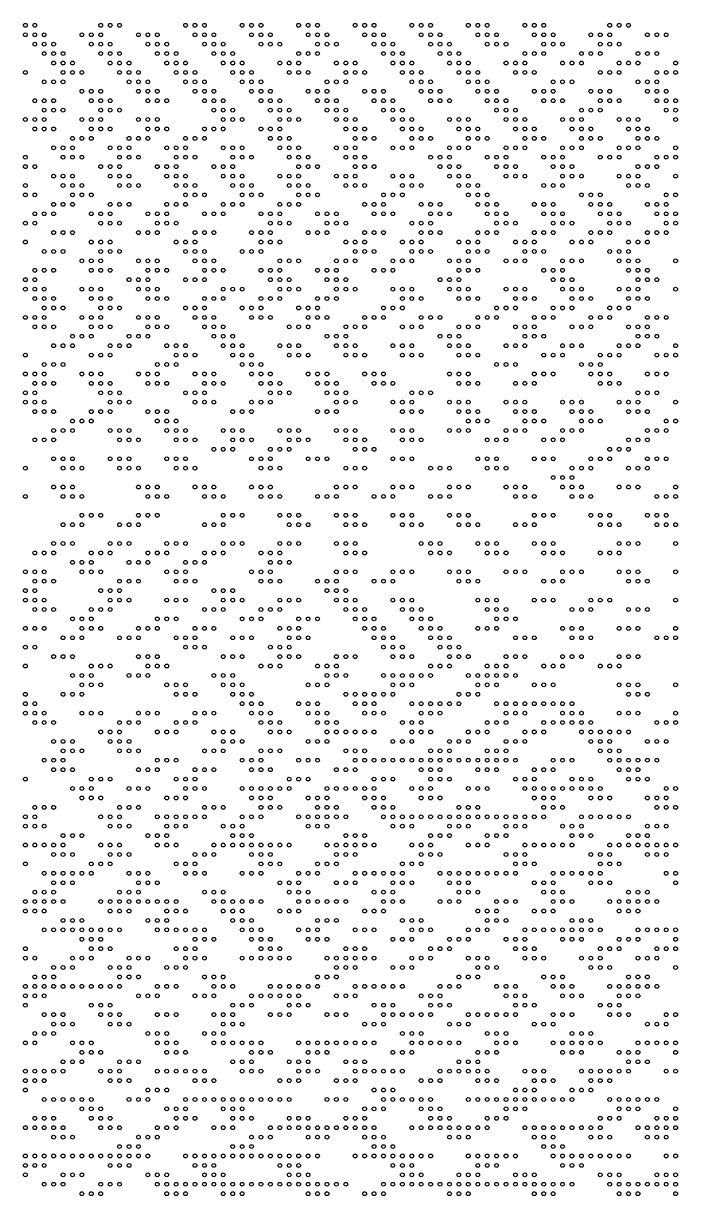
# Model space of a CAD drawing. Header units: millimetres. Extents: x 0 to 280, y 1 to 500.
# Drawn here: x 139.8 to 209.2, y 125.8 to 250.2 of the extents above; entities that cross this region are included whole.
import ezdxf

# ---------------------------------------------------------------- set-up
doc = ezdxf.new("R2010")
doc.units = ezdxf.units.MM
doc.layers.get('0').update_dxf_attribs({"linetype": 'CONTINUOUS'})

msp = doc.modelspace()

# ---------------------------------------------------------------- linework, layer by layer
for centre in [(140, 250), (141, 250), (148, 250), (149, 250), (150, 250), (157, 250), (158, 250), (159, 250), (163, 250), (164, 250), (165, 250), (169, 250), (170, 250), (171, 250), (175, 250), (176, 250), (177, 250), (181, 250), (182, 250), (183, 250), (187, 250), (188, 250), (189, 250), (193, 250), (194, 250), (195, 250), (202, 250), (203, 250), (204, 250), (140, 249), (141, 249), (142, 249), (146, 249), (147, 249), (148, 249), (152, 249), (153, 249), (154, 249), (158, 249), (159, 249), (160, 249), (164, 249), (165, 249), (166, 249), (170, 249), (171, 249), (172, 249), (176, 249), (177, 249), (178, 249), (182, 249), (183, 249), (184, 249), (188, 249), (189, 249), (190, 249), (194, 249), (195, 249), (196, 249), (200, 249), (201, 249), (202, 249), (206, 249), (207, 249), (208, 249), (141, 248), (142, 248), (143, 248), (147, 248), (148, 248), (149, 248), (153, 248), (154, 248), (155, 248), (159, 248), (160, 248), (161, 248), (165, 248), (166, 248), (167, 248), (171, 248), (172, 248), (173, 248), (177, 248), (178, 248), (179, 248), (183, 248), (184, 248), (185, 248), (189, 248), (190, 248), (191, 248), (195, 248), (196, 248), (197, 248), (201, 248), (202, 248), (203, 248), (142, 247), (143, 247), (144, 247), (148, 247), (149, 247), (150, 247), (154, 247), (155, 247), (156, 247), (160, 247), (161, 247), (162, 247), (169, 247), (170, 247), (171, 247), (178, 247), (179, 247), (180, 247), (184, 247), (185, 247), (186, 247), (193, 247), (194, 247), (195, 247), (199, 247), (200, 247), (201, 247), (205, 247), (206, 247), (207, 247), (140, 245), (143, 246), (144, 246), (144, 245), (145, 246), (145, 245), (146, 245), (149, 246), (150, 246), (150, 245), (151, 246), (151, 245), (152, 245), (155, 246), (156, 246), (156, 245), (157, 246), (157, 245), (158, 245), (161, 246), (162, 246), (162, 245), (163, 246), (163, 245), (164, 245), (167, 246), (168, 246), (168, 245), (169, 246), (169, 245), (170, 245), (173, 246), (174, 246), (174, 245), (175, 246), (175, 245), (176, 245), (179, 246), (180, 246), (180, 245), (181, 246), (181, 245), (182, 245), (185, 246), (186, 246), (186, 245), (187, 246), (187, 245), (188, 245), (191, 246), (192, 246), (192, 245), (193, 246), (193, 245), (194, 245), (197, 246), (198, 246), (199, 246), (201, 245), (202, 245), (203, 246), (203, 245), (204, 246), (205, 246), (207, 245), (208, 245), (209, 246), (209, 245), (142, 244), (143, 244), (144, 244), (151, 244), (152, 244), (153, 244), (157, 244), (158, 244), (159, 244), (163, 244), (164, 244), (165, 244), (172, 244), (173, 244), (174, 244), (181, 244), (182, 244), (183, 244), (187, 244), (188, 244), (189, 244), (196, 244), (197, 244), (198, 244), (205, 244), (206, 244), (207, 244), (146, 243), (147, 243), (148, 243), (152, 243), (153, 243), (154, 243), (158, 243), (159, 243), (160, 243), (164, 243), (165, 243), (166, 243), (170, 243), (171, 243), (172, 243), (176, 243), (177, 243), (178, 243), (182, 243), (183, 243), (184, 243), (188, 243), (189, 243), (190, 243), (194, 243), (195, 243), (196, 243), (200, 243), (201, 243), (202, 243), (206, 243), (207, 243), (208, 243), (141, 242), (142, 242), (143, 242), (147, 242), (148, 242), (149, 242), (153, 242), (154, 242), (155, 242), (159, 242), (160, 242), (161, 242), (165, 242), (166, 242), (167, 242), (171, 242), (172, 242), (173, 242), (177, 242), (178, 242), (179, 242), (183, 242), (184, 242), (185, 242), (189, 242), (190, 242), (191, 242), (195, 242), (196, 242), (197, 242), (201, 242), (202, 242), (203, 242), (207, 242), (208, 242), (209, 242), (140, 240), (141, 240), (142, 241), (142, 240), (143, 241), (144, 241), (146, 240), (147, 240), (148, 241), (148, 240), (149, 241), (150, 241), (152, 240), (153, 240), (154, 240), (160, 241), (161, 241), (161, 240), (162, 241), (162, 240), (163, 240), (166, 241), (167, 241), (167, 240), (168, 241), (168, 240), (169, 240), (172, 241), (173, 241), (173, 240), (174, 241), (174, 240), (175, 240), (178, 241), (179, 241), (179, 240), (180, 241), (180, 240), (181, 240), (185, 240), (186, 240), (187, 240), (190, 241), (191, 241), (191, 240), (192, 241), (192, 240), (193, 240), (197, 240), (198, 240), (199, 241), (199, 240), (200, 241), (201, 241), (203, 240), (204, 240), (205, 240), (208, 241), (209, 241), (209, 240), (141, 239), (142, 239), (143, 239), (147, 239), (148, 239), (149, 239), (153, 239), (154, 239), (155, 239), (159, 239), (160, 239), (161, 239), (165, 239), (166, 239), (167, 239), (174, 239), (175, 239), (176, 239), (180, 239), (181, 239), (182, 239), (186, 239), (187, 239), (188, 239), (192, 239), (193, 239), (194, 239), (198, 239), (199, 239), (200, 239), (204, 239), (205, 239), (206, 239), (145, 238), (146, 238), (147, 238), (151, 238), (152, 238), (153, 238), (157, 238), (158, 238), (159, 238), (166, 238), (167, 238), (168, 238), (175, 238), (176, 238), (177, 238), (181, 238), (182, 238), (183, 238), (187, 238), (188, 238), (189, 238), (193, 238), (194, 238), (195, 238), (199, 238), (200, 238), (201, 238), (205, 238), (206, 238), (207, 238), (143, 237), (144, 237), (145, 237), (149, 237), (150, 237), (151, 237), (155, 237), (156, 237), (157, 237), (161, 237), (162, 237), (163, 237), (167, 237), (168, 237), (169, 237), (173, 237), (174, 237), (175, 237), (179, 237), (180, 237), (181, 237), (185, 237), (186, 237), (187, 237), (191, 237), (192, 237), (193, 237), (197, 237), (198, 237), (199, 237), (203, 237), (204, 237), (205, 237), (209, 237), (140, 236), (140, 235), (141, 235), (144, 236), (145, 236), (146, 236), (148, 235), (149, 235), (150, 236), (150, 235), (151, 236), (152, 236), (154, 235), (155, 235), (156, 236), (156, 235), (157, 236), (158, 236), (160, 235), (161, 235), (162, 236), (162, 235), (163, 236), (164, 236), (168, 236), (169, 236), (169, 235), (170, 236), (170, 235), (171, 235), (174, 236), (175, 236), (175, 235), (176, 236), (176, 235), (177, 235), (183, 236), (184, 236), (184, 235), (185, 236), (185, 235), (186, 235), (189, 236), (190, 236), (190, 235), (191, 236), (191, 235), (192, 235), (195, 236), (196, 236), (196, 235), (197, 236), (197, 235), (198, 235), (201, 236), (202, 236), (203, 236), (205, 235), (206, 235), (207, 236), (207, 235), (208, 236), (209, 236), (143, 234), (144, 234), (145, 234), (149, 234), (150, 234), (151, 234), (155, 234), (156, 234), (157, 234), (161, 234), (162, 234), (163, 234), (167, 234), (168, 234), (169, 234), (173, 234), (174, 234), (175, 234), (179, 234), (180, 234), (181, 234), (185, 234), (186, 234), (187, 234), (191, 234), (192, 234), (193, 234), (197, 234), (198, 234), (199, 234), (203, 234), (204, 234), (205, 234), (209, 234), (140, 233), (144, 233), (145, 233), (146, 233), (150, 233), (151, 233), (152, 233), (156, 233), (157, 233), (158, 233), (162, 233), (163, 233), (164, 233), (168, 233), (169, 233), (170, 233), (174, 233), (175, 233), (176, 233), (180, 233), (181, 233), (182, 233), (186, 233), (187, 233), (188, 233), (195, 233), (196, 233), (197, 233), (204, 233), (205, 233), (206, 233), (140, 232), (141, 232), (145, 232), (146, 232), (147, 232), (157, 232), (158, 232), (159, 232), (163, 232), (164, 232), (165, 232), (169, 232), (170, 232), (171, 232), (178, 232), (179, 232), (180, 232), (187, 232), (188, 232), (189, 232), (199, 232), (200, 232), (201, 232), (208, 232), (209, 232), (141, 230), (142, 230), (143, 231), (143, 230), (144, 231), (145, 231), (147, 230), (148, 230), (149, 231), (149, 230), (150, 231), (151, 231), (153, 230), (154, 230), (155, 231), (155, 230), (156, 231), (157, 231), (159, 230), (160, 230), (161, 231), (161, 230), (162, 231), (163, 231), (165, 230), (166, 230), (167, 231), (167, 230), (168, 231), (169, 231), (171, 230), (172, 230), (173, 230), (176, 231), (177, 231), (177, 230), (178, 231), (178, 230), (179, 230), (182, 231), (183, 231), (183, 230), (184, 231), (184, 230), (185, 230), (188, 231), (189, 231), (189, 230), (190, 231), (190, 230), (191, 230), (194, 231), (195, 231), (195, 230), (196, 231), (196, 230), (197, 230), (200, 231), (201, 231), (201, 230), (202, 231), (202, 230), (203, 230), (206, 231), (207, 231), (207, 230), (208, 231), (208, 230), (209, 230), (140, 229), (141, 229), (148, 229), (149, 229), (150, 229), (154, 229), (155, 229), (156, 229), (166, 229), (167, 229), (168, 229), (172, 229), (173, 229), (174, 229), (181, 229), (182, 229), (183, 229), (190, 229), (191, 229), (192, 229), (196, 229), (197, 229), (198, 229), (202, 229), (203, 229), (204, 229), (208, 229), (209, 229), (143, 228), (144, 228), (145, 228), (152, 228), (153, 228), (154, 228), (158, 228), (159, 228), (160, 228), (164, 228), (165, 228), (166, 228), (170, 228), (171, 228), (172, 228), (176, 228), (177, 228), (178, 228), (182, 228), (183, 228), (184, 228), (188, 228), (189, 228), (190, 228), (194, 228), (195, 228), (196, 228), (200, 228), (201, 228), (202, 228), (206, 228), (207, 228), (208, 228), (140, 227), (147, 227), (148, 227), (149, 227), (156, 227), (157, 227), (158, 227), (165, 227), (166, 227), (167, 227), (174, 227), (175, 227), (176, 227), (180, 227), (181, 227), (182, 227), (186, 227), (187, 227), (188, 227), (192, 227), (193, 227), (194, 227), (198, 227), (199, 227), (200, 227), (204, 227), (205, 227), (206, 227), (142, 226), (143, 226), (144, 226), (146, 225), (147, 225), (148, 226), (148, 225), (149, 226), (150, 226), (152, 225), (153, 225), (154, 225), (157, 226), (158, 226), (158, 225), (159, 226), (159, 225), (160, 225), (163, 226), (164, 226), (165, 226), (167, 225), (168, 225), (169, 225), (173, 225), (174, 225), (175, 226), (175, 225), (176, 226), (177, 226), (179, 225), (180, 225), (181, 226), (181, 225), (182, 226), (183, 226), (185, 225), (186, 225), (187, 226), (187, 225), (188, 226), (189, 226), (191, 225), (192, 225), (193, 226), (193, 225), (194, 226), (195, 226), (197, 225), (198, 225), (199, 225), (202, 226), (203, 226), (203, 225), (204, 226), (204, 225), (205, 225), (209, 225), (141, 224), (142, 224), (143, 224), (147, 224), (148, 224), (149, 224), (153, 224), (154, 224), (155, 224), (159, 224), (160, 224), (161, 224), (165, 224), (166, 224), (167, 224), (171, 224), (172, 224), (173, 224), (177, 224), (178, 224), (179, 224), (186, 224), (187, 224), (188, 224), (195, 224), (196, 224), (197, 224), (204, 224), (205, 224), (206, 224), (140, 223), (141, 223), (151, 223), (152, 223), (153, 223), (157, 223), (158, 223), (159, 223), (166, 223), (167, 223), (168, 223), (172, 223), (173, 223), (174, 223), (184, 223), (185, 223), (186, 223), (196, 223), (197, 223), (198, 223), (205, 223), (206, 223), (207, 223), (140, 222), (141, 222), (142, 222), (146, 222), (147, 222), (148, 222), (152, 222), (153, 222), (154, 222), (161, 222), (162, 222), (163, 222), (167, 222), (168, 222), (169, 222), (173, 222), (174, 222), (175, 222), (179, 222), (180, 222), (181, 222), (185, 222), (186, 222), (187, 222), (191, 222), (192, 222), (193, 222), (197, 222), (198, 222), (199, 222), (203, 222), (204, 222), (205, 222), (209, 222), (141, 221), (142, 221), (142, 220), (143, 221), (143, 220), (144, 220), (147, 221), (148, 221), (148, 220), (149, 221), (149, 220), (150, 220), (153, 221), (154, 221), (155, 221), (157, 220), (158, 220), (159, 221), (159, 220), (160, 221), (161, 221), (163, 220), (164, 220), (165, 221), (165, 220), (166, 221), (167, 221), (169, 220), (170, 220), (171, 221), (171, 220), (172, 221), (173, 221), (178, 220), (179, 220), (180, 221), (180, 220), (181, 221), (182, 221), (186, 221), (187, 221), (188, 221), (190, 220), (191, 220), (192, 221), (192, 220), (193, 221), (194, 221), (196, 220), (197, 220), (198, 221), (198, 220), (199, 221), (200, 221), (202, 220), (203, 220), (204, 221), (204, 220), (205, 221), (206, 221), (140, 219), (141, 219), (142, 219), (146, 219), (147, 219), (148, 219), (152, 219), (153, 219), (154, 219), (158, 219), (159, 219), (160, 219), (164, 219), (165, 219), (166, 219), (170, 219), (171, 219), (172, 219), (176, 219), (177, 219), (178, 219), (182, 219), (183, 219), (184, 219), (188, 219), (189, 219), (190, 219), (194, 219), (195, 219), (196, 219), (200, 219), (201, 219), (202, 219), (206, 219), (207, 219), (208, 219), (141, 218), (142, 218), (143, 218), (147, 218), (148, 218), (149, 218), (153, 218), (154, 218), (155, 218), (159, 218), (160, 218), (161, 218), (168, 218), (169, 218), (170, 218), (174, 218), (175, 218), (176, 218), (180, 218), (181, 218), (182, 218), (186, 218), (187, 218), (188, 218), (192, 218), (193, 218), (194, 218), (198, 218), (199, 218), (200, 218), (204, 218), (205, 218), (206, 218), (145, 217), (146, 217), (147, 217), (151, 217), (152, 217), (153, 217), (160, 217), (161, 217), (162, 217), (172, 217), (173, 217), (174, 217), (184, 217), (185, 217), (186, 217), (193, 217), (194, 217), (195, 217), (205, 217), (206, 217), (207, 217), (143, 216), (144, 216), (145, 216), (149, 216), (150, 216), (151, 216), (155, 216), (156, 216), (157, 216), (161, 216), (162, 216), (163, 216), (167, 216), (168, 216), (169, 216), (173, 216), (174, 216), (175, 216), (179, 216), (180, 216), (181, 216), (185, 216), (186, 216), (187, 216), (191, 216), (192, 216), (193, 216), (197, 216), (198, 216), (199, 216), (203, 216), (204, 216), (205, 216), (209, 216), (140, 215), (142, 214), (143, 214), (144, 214), (147, 215), (148, 215), (149, 215), (154, 214), (155, 214), (156, 215), (156, 214), (157, 215), (158, 215), (162, 215), (163, 215), (163, 214), (164, 215), (164, 214), (165, 214), (168, 215), (169, 215), (170, 215), (174, 215), (175, 215), (176, 215), (180, 215), (181, 215), (182, 215), (186, 215), (187, 215), (188, 215), (190, 214), (191, 214), (192, 214), (195, 215), (196, 215), (197, 215), (199, 214), (200, 214), (201, 215), (201, 214), (202, 215), (203, 215), (207, 215), (208, 215), (209, 215), (140, 213), (141, 213), (142, 213), (146, 213), (147, 213), (148, 213), (152, 213), (153, 213), (154, 213), (158, 213), (159, 213), (160, 213), (164, 213), (165, 213), (166, 213), (170, 213), (171, 213), (172, 213), (176, 213), (177, 213), (178, 213), (185, 213), (186, 213), (187, 213), (194, 213), (195, 213), (196, 213), (200, 213), (201, 213), (202, 213), (206, 213), (207, 213), (208, 213), (141, 212), (142, 212), (143, 212), (147, 212), (148, 212), (149, 212), (153, 212), (154, 212), (155, 212), (159, 212), (160, 212), (161, 212), (165, 212), (166, 212), (167, 212), (171, 212), (172, 212), (173, 212), (177, 212), (178, 212), (179, 212), (186, 212), (187, 212), (188, 212), (192, 212), (193, 212), (194, 212), (201, 212), (202, 212), (203, 212), (140, 211), (141, 211), (148, 211), (149, 211), (150, 211), (157, 211), (158, 211), (159, 211), (166, 211), (167, 211), (168, 211), (172, 211), (173, 211), (174, 211), (181, 211), (182, 211), (183, 211), (205, 211), (206, 211), (207, 211), (140, 210), (141, 210), (141, 209), (142, 210), (142, 209), (143, 209), (147, 209), (148, 209), (149, 210), (149, 209), (150, 210), (151, 210), (153, 209), (154, 209), (155, 209), (158, 210), (159, 210), (160, 210), (162, 209), (163, 209), (164, 210), (164, 209), (165, 210), (166, 210), (171, 209), (172, 209), (173, 210), (173, 209), (174, 210), (175, 210), (179, 210), (180, 210), (180, 209), (181, 210), (181, 209), (182, 209), (185, 210), (186, 210), (186, 209), (187, 210), (187, 209), (188, 209), (191, 210), (192, 210), (192, 209), (193, 210), (193, 209), (194, 209), (197, 210), (198, 210), (198, 209), (199, 210), (199, 209), (200, 209), (203, 210), (204, 210), (204, 209), (205, 210), (205, 209), (206, 209), (209, 210), (145, 208), (146, 208), (147, 208), (154, 208), (155, 208), (156, 208), (187, 208), (188, 208), (189, 208), (193, 208), (194, 208), (195, 208), (199, 208), (200, 208), (201, 208), (208, 208), (209, 208), (143, 207), (144, 207), (145, 207), (149, 207), (150, 207), (151, 207), (155, 207), (156, 207), (157, 207), (161, 207), (162, 207), (163, 207), (167, 207), (168, 207), (169, 207), (173, 207), (174, 207), (175, 207), (179, 207), (180, 207), (181, 207), (185, 207), (186, 207), (187, 207), (191, 207), (192, 207), (193, 207), (197, 207), (198, 207), (199, 207), (206, 207), (207, 207), (208, 207), (141, 206), (142, 206), (143, 206), (150, 206), (151, 206), (152, 206), (156, 206), (157, 206), (158, 206), (162, 206), (163, 206), (164, 206), (168, 206), (169, 206), (170, 206), (174, 206), (175, 206), (176, 206), (180, 206), (181, 206), (182, 206), (189, 206), (190, 206), (191, 206), (195, 206), (196, 206), (197, 206), (204, 206), (205, 206), (206, 206), (143, 204), (144, 204), (145, 204), (149, 204), (150, 204), (151, 204), (155, 204), (156, 204), (157, 204), (160, 205), (161, 205), (162, 205), (164, 204), (165, 204), (166, 205), (166, 204), (167, 205), (168, 205), (170, 204), (171, 204), (172, 204), (175, 205), (176, 205), (177, 205), (179, 204), (180, 204), (181, 204), (188, 204), (189, 204), (190, 204), (194, 204), (195, 204), (196, 204), (200, 204), (201, 204), (202, 205), (202, 204), (203, 205), (204, 205), (206, 204), (207, 204), (208, 204), (140, 203), (144, 203), (145, 203), (146, 203), (150, 203), (151, 203), (152, 203), (156, 203), (157, 203), (158, 203), (165, 203), (166, 203), (167, 203), (174, 203), (175, 203), (176, 203), (183, 203), (184, 203), (185, 203), (189, 203), (190, 203), (191, 203), (198, 203), (199, 203), (200, 203), (204, 203), (205, 203), (206, 203), (196, 202), (197, 202), (198, 202), (143, 201), (144, 201), (145, 201), (152, 201), (153, 201), (154, 201), (158, 201), (159, 201), (160, 201), (164, 201), (165, 201), (166, 201), (173, 201), (174, 201), (175, 201), (179, 201), (180, 201), (181, 201), (185, 201), (186, 201), (187, 201), (191, 201), (192, 201), (193, 201), (197, 201), (198, 201), (199, 201), (203, 201), (204, 201), (205, 201), (209, 201), (140, 200), (144, 200), (145, 200), (146, 200), (153, 200), (154, 200), (155, 200), (159, 200), (160, 200), (161, 200), (165, 200), (166, 200), (167, 200), (171, 200), (172, 200), (173, 200), (177, 200), (178, 200), (179, 200), (183, 200), (184, 200), (185, 200), (192, 200), (193, 200), (194, 200), (198, 200), (199, 200), (200, 200), (207, 200), (208, 200), (209, 200), (146, 198), (147, 198), (148, 198), (152, 198), (153, 198), (154, 198), (161, 198), (162, 198), (163, 198), (167, 198), (168, 198), (169, 198), (173, 198), (174, 198), (175, 198), (179, 198), (180, 198), (181, 198), (185, 198), (186, 198), (187, 198), (194, 198), (195, 198), (196, 198), (200, 198), (201, 198), (202, 198), (206, 198), (207, 198), (208, 198), (144, 197), (145, 197), (146, 197), (150, 197), (151, 197), (152, 197), (159, 197), (160, 197), (161, 197), (168, 197), (169, 197), (170, 197), (174, 197), (175, 197), (176, 197), (180, 197), (181, 197), (182, 197), (186, 197), (187, 197), (188, 197), (192, 197), (193, 197), (194, 197), (201, 197), (202, 197), (203, 197), (207, 197), (208, 197), (209, 197), (141, 194), (142, 194), (143, 195), (143, 194), (144, 195), (145, 195), (147, 194), (148, 194), (149, 195), (149, 194), (150, 195), (151, 195), (153, 194), (154, 194), (155, 195), (155, 194), (156, 195), (157, 195), (159, 194), (160, 194), (161, 195), (161, 194), (162, 195), (163, 195), (165, 194), (166, 194), (167, 195), (167, 194), (168, 195), (169, 195), (173, 195), (174, 195), (174, 194), (175, 195), (175, 194), (176, 194), (182, 195), (183, 195), (183, 194), (184, 195), (184, 194), (185, 194), (188, 195), (189, 195), (189, 194), (190, 195), (190, 194), (191, 194), (194, 195), (195, 195), (195, 194), (196, 195), (196, 194), (197, 194), (201, 194), (202, 194), (203, 195), (203, 194), (204, 195), (205, 195), (209, 195), (145, 193), (146, 193), (147, 193), (151, 193), (152, 193), (153, 193), (157, 193), (158, 193), (159, 193), (166, 193), (167, 193), (168, 193), (140, 192), (141, 192), (142, 192), (146, 192), (147, 192), (148, 192), (155, 192), (156, 192), (157, 192), (164, 192), (165, 192), (166, 192), (173, 192), (174, 192), (175, 192), (179, 192), (180, 192), (181, 192), (185, 192), (186, 192), (187, 192), (191, 192), (192, 192), (193, 192), (197, 192), (198, 192), (199, 192), (203, 192), (204, 192), (205, 192), (209, 192), (141, 191), (142, 191), (143, 191), (150, 191), (151, 191), (152, 191), (156, 191), (157, 191), (158, 191), (165, 191), (166, 191), (167, 191), (171, 191), (172, 191), (173, 191), (177, 191), (178, 191), (179, 191), (186, 191), (187, 191), (188, 191), (195, 191), (196, 191), (197, 191), (204, 191), (205, 191), (206, 191), (140, 190), (140, 189), (141, 190), (141, 189), (142, 189), (148, 190), (149, 190), (149, 189), (150, 190), (150, 189), (151, 189), (155, 189), (156, 189), (157, 189), (160, 190), (161, 190), (161, 189), (162, 190), (162, 189), (163, 189), (167, 189), (168, 189), (169, 189), (172, 190), (173, 190), (173, 189), (174, 190), (174, 189), (175, 189), (179, 189), (180, 189), (181, 189), (188, 189), (189, 189), (190, 189), (194, 189), (195, 189), (196, 189), (200, 189), (201, 189), (202, 189), (209, 189), (141, 188), (142, 188), (143, 188), (147, 188), (148, 188), (149, 188), (159, 188), (160, 188), (161, 188), (165, 188), (166, 188), (167, 188), (174, 188), (175, 188), (176, 188), (180, 188), (181, 188), (182, 188), (189, 188), (190, 188), (191, 188), (198, 188), (199, 188), (200, 188), (204, 188), (205, 188), (206, 188), (145, 187), (146, 187), (147, 187), (154, 187), (155, 187), (156, 187), (163, 187), (164, 187), (165, 187), (169, 187), (170, 187), (171, 187), (175, 187), (176, 187), (177, 187), (181, 187), (182, 187), (183, 187), (190, 187), (191, 187), (192, 187), (140, 186), (141, 186), (142, 186), (146, 186), (147, 186), (148, 186), (152, 186), (153, 186), (154, 186), (158, 186), (159, 186), (160, 186), (167, 186), (168, 186), (169, 186), (176, 186), (177, 186), (178, 186), (182, 186), (183, 186), (184, 186), (188, 186), (189, 186), (190, 186), (197, 186), (198, 186), (199, 186), (203, 186), (204, 186), (205, 186), (209, 186), (140, 184), (141, 184), (144, 185), (145, 185), (146, 185), (150, 185), (151, 185), (152, 185), (156, 185), (157, 185), (157, 184), (158, 185), (158, 184), (159, 184), (162, 185), (163, 185), (164, 185), (166, 184), (167, 184), (168, 185), (168, 184), (169, 185), (170, 185), (177, 185), (178, 185), (178, 184), (179, 185), (179, 184), (180, 184), (183, 185), (184, 185), (184, 184), (185, 185), (185, 184), (186, 184), (192, 185), (193, 185), (194, 185), (198, 185), (199, 185), (200, 185), (207, 185), (208, 185), (209, 185), (143, 183), (144, 183), (145, 183), (152, 183), (153, 183), (154, 183), (161, 183), (162, 183), (163, 183), (167, 183), (168, 183), (169, 183), (173, 183), (174, 183), (175, 183), (179, 183), (180, 183), (181, 183), (185, 183), (186, 183), (187, 183), (191, 183), (192, 183), (193, 183), (197, 183), (198, 183), (199, 183), (203, 183), (204, 183), (205, 183), (140, 182), (147, 182), (148, 182), (149, 182), (153, 182), (154, 182), (155, 182), (165, 182), (166, 182), (167, 182), (171, 182), (172, 182), (173, 182), (183, 182), (184, 182), (185, 182), (189, 182), (190, 182), (191, 182), (195, 182), (196, 182), (197, 182), (201, 182), (202, 182), (203, 182), (145, 181), (146, 181), (147, 181), (151, 181), (152, 181), (153, 181), (160, 181), (161, 181), (162, 181), (172, 181), (173, 181), (174, 181), (178, 181), (179, 181), (180, 181), (181, 181), (182, 181), (183, 181), (187, 181), (188, 181), (189, 181), (190, 181), (191, 181), (192, 181), (140, 179), (144, 179), (145, 179), (146, 180), (146, 179), (147, 180), (148, 180), (155, 180), (156, 180), (156, 179), (157, 180), (157, 179), (158, 179), (161, 180), (162, 180), (162, 179), (163, 180), (163, 179), (164, 179), (170, 180), (171, 180), (172, 180), (174, 179), (175, 179), (176, 179), (177, 179), (178, 179), (179, 180), (179, 179), (180, 180), (181, 180), (186, 179), (187, 179), (188, 180), (188, 179), (189, 180), (190, 180), (194, 180), (195, 180), (196, 180), (203, 180), (204, 180), (204, 179), (205, 180), (205, 179), (206, 179), (209, 180), (140, 178), (141, 178), (163, 178), (164, 178), (165, 178), (169, 178), (170, 178), (171, 178), (175, 178), (176, 178), (177, 178), (181, 178), (182, 178), (183, 178), (184, 178), (185, 178), (186, 178), (190, 178), (191, 178), (192, 178), (193, 178), (194, 178), (195, 178), (196, 178), (197, 178), (198, 178), (140, 177), (141, 177), (142, 177), (146, 177), (147, 177), (148, 177), (152, 177), (153, 177), (154, 177), (158, 177), (159, 177), (160, 177), (164, 177), (165, 177), (166, 177), (170, 177), (171, 177), (172, 177), (176, 177), (177, 177), (178, 177), (182, 177), (183, 177), (184, 177), (191, 177), (192, 177), (193, 177), (197, 177), (198, 177), (199, 177), (203, 177), (204, 177), (205, 177), (209, 177), (141, 176), (142, 176), (143, 176), (150, 176), (151, 176), (152, 176), (156, 176), (157, 176), (158, 176), (165, 176), (166, 176), (167, 176), (171, 176), (172, 176), (173, 176), (180, 176), (181, 176), (182, 176), (189, 176), (190, 176), (191, 176), (195, 176), (196, 176), (197, 176), (198, 176), (199, 176), (200, 176), (207, 176), (208, 176), (209, 176), (143, 174), (144, 174), (145, 174), (148, 175), (149, 175), (149, 174), (150, 175), (150, 174), (151, 174), (154, 175), (155, 175), (156, 175), (160, 175), (161, 175), (161, 174), (162, 175), (162, 174), (163, 174), (166, 175), (167, 175), (168, 175), (170, 174), (171, 174), (172, 175), (172, 174), (173, 175), (174, 175), (175, 175), (176, 175), (177, 175), (179, 174), (180, 174), (181, 175), (181, 174), (182, 175), (183, 175), (185, 174), (186, 174), (187, 175), (187, 174), (188, 175), (189, 175), (191, 174), (192, 174), (193, 175), (193, 174), (194, 175), (195, 175), (199, 175), (200, 175), (200, 174), (201, 175), (201, 174), (202, 175), (202, 174), (203, 175), (204, 175), (206, 174), (207, 174), (208, 174), (144, 173), (145, 173), (146, 173), (150, 173), (151, 173), (152, 173), (159, 173), (160, 173), (161, 173), (165, 173), (166, 173), (167, 173), (174, 173), (175, 173), (176, 173), (183, 173), (184, 173), (185, 173), (189, 173), (190, 173), (191, 173), (201, 173), (202, 173), (203, 173), (142, 172), (143, 172), (144, 172), (154, 172), (155, 172), (156, 172), (163, 172), (164, 172), (165, 172), (169, 172), (170, 172), (171, 172), (175, 172), (176, 172), (177, 172), (178, 172), (179, 172), (180, 172), (181, 172), (182, 172), (183, 172), (184, 172), (185, 172), (186, 172), (187, 172), (188, 172), (189, 172), (190, 172), (191, 172), (192, 172), (196, 172), (197, 172), (198, 172), (202, 172), (203, 172), (204, 172), (205, 172), (206, 172), (207, 172), (143, 171), (144, 171), (145, 171), (152, 171), (153, 171), (154, 171), (158, 171), (159, 171), (160, 171), (164, 171), (165, 171), (166, 171), (173, 171), (174, 171), (175, 171), (182, 171), (183, 171), (184, 171), (188, 171), (189, 171), (190, 171), (194, 171), (195, 171), (196, 171), (203, 171), (204, 171), (205, 171), (140, 170), (145, 169), (146, 169), (147, 170), (147, 169), (148, 170), (149, 170), (151, 169), (152, 169), (153, 169), (156, 170), (157, 170), (157, 169), (158, 170), (158, 169), (159, 169), (163, 169), (164, 169), (165, 169), (166, 169), (167, 169), (168, 170), (168, 169), (169, 170), (170, 170), (172, 169), (173, 169), (174, 169), (175, 169), (176, 169), (177, 170), (177, 169), (178, 170), (179, 170), (181, 169), (182, 169), (183, 170), (183, 169), (184, 170), (185, 170), (187, 169), (188, 169), (189, 169), (192, 170), (193, 170), (193, 169), (194, 170), (194, 169), (195, 169), (196, 169), (197, 169), (198, 170), (198, 169), (199, 170), (199, 169), (200, 170), (200, 169), (201, 169), (204, 170), (205, 170), (206, 170), (208, 169), (209, 169), (146, 168), (147, 168), (148, 168), (155, 168), (156, 168), (157, 168), (164, 168), (165, 168), (166, 168), (170, 168), (171, 168), (172, 168), (176, 168), (177, 168), (178, 168), (182, 168), (183, 168), (184, 168), (194, 168), (195, 168), (196, 168), (200, 168), (201, 168), (202, 168), (206, 168), (207, 168), (208, 168), (141, 167), (142, 167), (143, 167), (150, 167), (151, 167), (152, 167), (159, 167), (160, 167), (161, 167), (165, 167), (166, 167), (167, 167), (171, 167), (172, 167), (173, 167), (177, 167), (178, 167), (179, 167), (186, 167), (187, 167), (188, 167), (195, 167), (196, 167), (197, 167), (207, 167), (208, 167), (209, 167), (140, 166), (141, 166), (148, 166), (149, 166), (150, 166), (154, 166), (155, 166), (156, 166), (157, 166), (158, 166), (159, 166), (163, 166), (164, 166), (165, 166), (169, 166), (170, 166), (171, 166), (172, 166), (173, 166), (174, 166), (178, 166), (179, 166), (180, 166), (181, 166), (182, 166), (183, 166), (184, 166), (185, 166), (186, 166), (187, 166), (188, 166), (189, 166), (190, 166), (191, 166), (192, 166), (193, 166), (194, 166), (195, 166), (199, 166), (200, 166), (201, 166), (202, 166), (203, 166), (204, 166), (140, 165), (141, 165), (142, 165), (149, 165), (150, 165), (151, 165), (155, 165), (156, 165), (157, 165), (161, 165), (162, 165), (163, 165), (170, 165), (171, 165), (172, 165), (179, 165), (180, 165), (181, 165), (185, 165), (186, 165), (187, 165), (191, 165), (192, 165), (193, 165), (197, 165), (198, 165), (199, 165), (206, 165), (207, 165), (208, 165), (140, 163), (141, 163), (142, 163), (143, 163), (144, 164), (144, 163), (145, 164), (146, 164), (148, 163), (149, 163), (150, 163), (153, 164), (154, 164), (154, 163), (155, 164), (155, 163), (156, 163), (160, 163), (161, 163), (162, 164), (162, 163), (163, 164), (163, 163), (164, 164), (164, 163), (165, 163), (166, 163), (167, 163), (168, 163), (172, 163), (173, 163), (174, 164), (174, 163), (175, 164), (175, 163), (176, 164), (176, 163), (177, 163), (181, 163), (182, 163), (183, 164), (183, 163), (184, 164), (185, 164), (187, 163), (188, 163), (189, 164), (189, 163), (190, 164), (191, 164), (193, 163), (194, 163), (195, 163), (196, 163), (197, 163), (198, 164), (198, 163), (199, 164), (200, 164), (202, 163), (203, 163), (204, 164), (204, 163), (205, 164), (205, 163), (206, 164), (206, 163), (207, 163), (208, 163), (209, 163), (143, 162), (144, 162), (145, 162), (149, 162), (150, 162), (151, 162), (158, 162), (159, 162), (160, 162), (164, 162), (165, 162), (166, 162), (173, 162), (174, 162), (175, 162), (182, 162), (183, 162), (184, 162), (191, 162), (192, 162), (193, 162), (200, 162), (201, 162), (202, 162), (206, 162), (207, 162), (208, 162), (140, 161), (147, 161), (148, 161), (149, 161), (156, 161), (157, 161), (158, 161), (165, 161), (166, 161), (167, 161), (171, 161), (172, 161), (173, 161), (180, 161), (181, 161), (182, 161), (192, 161), (193, 161), (194, 161), (201, 161), (202, 161), (203, 161), (142, 160), (143, 160), (144, 160), (145, 160), (146, 160), (147, 160), (151, 160), (152, 160), (153, 160), (157, 160), (158, 160), (159, 160), (163, 160), (164, 160), (165, 160), (169, 160), (170, 160), (171, 160), (175, 160), (176, 160), (177, 160), (178, 160), (179, 160), (180, 160), (184, 160), (185, 160), (186, 160), (187, 160), (188, 160), (189, 160), (190, 160), (191, 160), (192, 160), (196, 160), (197, 160), (198, 160), (199, 160), (200, 160), (201, 160), (208, 160), (209, 160), (141, 158), (142, 158), (143, 159), (143, 158), (144, 159), (145, 159), (150, 158), (151, 158), (152, 159), (152, 158), (153, 159), (154, 159), (159, 158), (160, 158), (161, 158), (167, 159), (168, 159), (168, 158), (169, 159), (169, 158), (170, 158), (173, 159), (174, 159), (175, 159), (177, 158), (178, 158), (179, 159), (179, 158), (180, 159), (181, 159), (185, 159), (186, 159), (186, 158), (187, 159), (187, 158), (188, 158), (194, 159), (195, 159), (195, 158), (196, 159), (196, 158), (197, 158), (200, 159), (201, 159), (202, 159), (204, 158), (205, 158), (206, 158), (209, 159), (140, 157), (141, 157), (142, 157), (143, 157), (144, 157), (148, 157), (149, 157), (150, 157), (151, 157), (152, 157), (153, 157), (154, 157), (155, 157), (156, 157), (160, 157), (161, 157), (162, 157), (163, 157), (164, 157), (165, 157), (169, 157), (170, 157), (171, 157), (172, 157), (173, 157), (174, 157), (178, 157), (179, 157), (180, 157), (184, 157), (185, 157), (186, 157), (190, 157), (191, 157), (192, 157), (196, 157), (197, 157), (198, 157), (202, 157), (203, 157), (204, 157), (205, 157), (206, 157), (207, 157), (140, 156), (141, 156), (142, 156), (149, 156), (150, 156), (151, 156), (155, 156), (156, 156), (157, 156), (161, 156), (162, 156), (163, 156), (167, 156), (168, 156), (169, 156), (176, 156), (177, 156), (178, 156), (188, 156), (189, 156), (190, 156), (194, 156), (195, 156), (196, 156), (203, 156), (204, 156), (205, 156), (144, 155), (145, 155), (146, 155), (153, 155), (154, 155), (155, 155), (162, 155), (163, 155), (164, 155), (171, 155), (172, 155), (173, 155), (180, 155), (181, 155), (182, 155), (189, 155), (190, 155), (191, 155), (198, 155), (199, 155), (200, 155), (142, 154), (143, 154), (144, 154), (145, 154), (146, 154), (146, 153), (147, 154), (147, 153), (148, 154), (148, 153), (149, 154), (150, 154), (154, 154), (155, 154), (156, 154), (157, 154), (158, 154), (158, 153), (159, 154), (159, 153), (160, 153), (163, 154), (164, 154), (164, 153), (165, 154), (165, 153), (166, 153), (169, 154), (170, 154), (170, 153), (171, 154), (171, 153), (172, 153), (175, 154), (176, 154), (177, 154), (179, 153), (180, 153), (181, 154), (181, 153), (182, 154), (183, 154), (185, 153), (186, 153), (187, 154), (187, 153), (188, 154), (189, 154), (191, 153), (192, 153), (193, 154), (193, 153), (194, 154), (195, 154), (196, 154), (197, 154), (197, 153), (198, 154), (198, 153), (199, 154), (199, 153), (200, 154), (201, 154), (203, 153), (204, 153), (205, 154), (205, 153), (206, 154), (207, 154), (208, 154), (209, 154), (209, 153), (140, 152), (147, 152), (148, 152), (149, 152), (156, 152), (157, 152), (158, 152), (165, 152), (166, 152), (167, 152), (174, 152), (175, 152), (176, 152), (183, 152), (184, 152), (185, 152), (192, 152), (193, 152), (194, 152), (201, 152), (202, 152), (203, 152), (207, 152), (208, 152), (209, 152), (140, 151), (141, 151), (145, 151), (146, 151), (147, 151), (151, 151), (152, 151), (153, 151), (157, 151), (158, 151), (159, 151), (163, 151), (164, 151), (165, 151), (166, 151), (167, 151), (168, 151), (172, 151), (173, 151), (174, 151), (175, 151), (176, 151), (177, 151), (181, 151), (182, 151), (183, 151), (187, 151), (188, 151), (189, 151), (193, 151), (194, 151), (195, 151), (199, 151), (200, 151), (201, 151), (205, 151), (206, 151), (207, 151), (143, 150), (144, 150), (145, 150), (149, 150), (150, 150), (151, 150), (155, 150), (156, 150), (157, 150), (173, 150), (174, 150), (175, 150), (179, 150), (180, 150), (181, 150), (188, 150), (189, 150), (190, 150), (200, 150), (201, 150), (202, 150), (209, 150), (140, 148), (141, 149), (141, 148), (142, 149), (142, 148), (143, 149), (143, 148), (144, 148), (145, 148), (146, 148), (147, 148), (148, 148), (149, 148), (150, 149), (150, 148), (151, 149), (152, 149), (154, 148), (155, 148), (156, 148), (159, 149), (160, 149), (160, 148), (161, 149), (161, 148), (162, 148), (166, 148), (167, 148), (168, 148), (169, 148), (170, 148), (171, 149), (171, 148), (172, 149), (173, 149), (175, 148), (176, 148), (177, 148), (178, 148), (179, 148), (180, 148), (184, 148), (185, 148), (186, 149), (186, 148), (187, 149), (188, 149), (190, 148), (191, 148), (192, 148), (195, 149), (196, 149), (196, 148), (197, 149), (197, 148), (198, 148), (202, 148), (203, 148), (204, 149), (204, 148), (205, 149), (205, 148), (206, 149), (206, 148), (207, 148), (140, 147), (141, 147), (142, 147), (152, 147), (153, 147), (154, 147), (158, 147), (159, 147), (160, 147), (164, 147), (165, 147), (166, 147), (167, 147), (168, 147), (169, 147), (173, 147), (174, 147), (175, 147), (182, 147), (183, 147), (184, 147), (191, 147), (192, 147), (193, 147), (197, 147), (198, 147), (199, 147), (203, 147), (204, 147), (205, 147), (140, 146), (147, 146), (148, 146), (149, 146), (162, 146), (163, 146), (164, 146), (168, 146), (169, 146), (170, 146), (177, 146), (178, 146), (179, 146), (183, 146), (184, 146), (185, 146), (192, 146), (193, 146), (194, 146), (201, 146), (202, 146), (203, 146), (142, 145), (143, 145), (144, 145), (148, 145), (149, 145), (150, 145), (154, 145), (155, 145), (156, 145), (160, 145), (161, 145), (162, 145), (166, 145), (167, 145), (168, 145), (172, 145), (173, 145), (174, 145), (178, 145), (179, 145), (180, 145), (181, 145), (182, 145), (183, 145), (187, 145), (188, 145), (189, 145), (190, 145), (191, 145), (192, 145), (196, 145), (197, 145), (198, 145), (202, 145), (203, 145), (204, 145), (208, 145), (209, 145), (141, 143), (142, 143), (143, 144), (143, 143), (144, 144), (145, 144), (149, 144), (150, 144), (151, 144), (153, 143), (154, 143), (155, 143), (159, 143), (160, 143), (161, 144), (161, 143), (162, 144), (163, 144), (176, 144), (177, 144), (178, 144), (180, 143), (181, 143), (182, 143), (185, 144), (186, 144), (187, 144), (189, 143), (190, 143), (191, 143), (194, 144), (195, 144), (196, 144), (198, 143), (199, 143), (200, 143), (206, 144), (207, 144), (208, 144), (140, 142), (141, 142), (145, 142), (146, 142), (147, 142), (154, 142), (155, 142), (156, 142), (160, 142), (161, 142), (162, 142), (163, 142), (164, 142), (165, 142), (169, 142), (170, 142), (171, 142), (172, 142), (173, 142), (174, 142), (175, 142), (176, 142), (177, 142), (181, 142), (182, 142), (183, 142), (184, 142), (185, 142), (186, 142), (190, 142), (191, 142), (192, 142), (196, 142), (197, 142), (198, 142), (199, 142), (200, 142), (201, 142), (205, 142), (206, 142), (207, 142), (208, 142), (209, 142), (146, 141), (147, 141), (148, 141), (155, 141), (156, 141), (157, 141), (164, 141), (165, 141), (166, 141), (170, 141), (171, 141), (172, 141), (179, 141), (180, 141), (181, 141), (188, 141), (189, 141), (190, 141), (197, 141), (198, 141), (199, 141), (203, 141), (204, 141), (205, 141), (209, 141), (144, 140), (145, 140), (146, 140), (150, 140), (151, 140), (152, 140), (162, 140), (163, 140), (164, 140), (168, 140), (169, 140), (170, 140), (174, 140), (175, 140), (176, 140), (186, 140), (187, 140), (188, 140), (204, 140), (205, 140), (206, 140), (140, 139), (140, 138), (141, 139), (141, 138), (142, 139), (142, 138), (143, 139), (144, 139), (148, 139), (149, 139), (149, 138), (150, 139), (150, 138), (151, 138), (154, 139), (155, 139), (156, 139), (157, 139), (158, 139), (158, 138), (159, 139), (159, 138), (160, 138), (163, 139), (164, 139), (165, 139), (167, 138), (168, 138), (169, 139), (169, 138), (170, 139), (171, 139), (173, 138), (174, 138), (175, 139), (175, 138), (176, 139), (177, 139), (178, 139), (179, 139), (180, 139), (182, 138), (183, 138), (184, 139), (184, 138), (185, 139), (186, 139), (187, 139), (188, 139), (188, 138), (189, 139), (189, 138), (190, 138), (193, 139), (194, 139), (194, 138), (195, 139), (195, 138), (196, 138), (199, 139), (200, 139), (200, 138), (201, 139), (201, 138), (202, 139), (202, 138), (203, 139), (204, 139), (208, 139), (209, 139), (140, 137), (153, 137), (154, 137), (155, 137), (177, 137), (178, 137), (179, 137), (192, 137), (193, 137), (194, 137), (198, 137), (199, 137), (200, 137), (142, 136), (143, 136), (144, 136), (145, 136), (146, 136), (147, 136), (151, 136), (152, 136), (153, 136), (157, 136), (158, 136), (159, 136), (160, 136), (161, 136), (162, 136), (163, 136), (164, 136), (165, 136), (166, 136), (167, 136), (168, 136), (172, 136), (173, 136), (174, 136), (178, 136), (179, 136), (180, 136), (181, 136), (182, 136), (183, 136), (187, 136), (188, 136), (189, 136), (190, 136), (191, 136), (192, 136), (193, 136), (194, 136), (195, 136), (196, 136), (197, 136), (198, 136), (202, 136), (203, 136), (204, 136), (205, 136), (206, 136), (207, 136), (146, 135), (147, 135), (148, 135), (155, 135), (156, 135), (157, 135), (161, 135), (162, 135), (163, 135), (176, 135), (177, 135), (178, 135), (182, 135), (183, 135), (184, 135), (191, 135), (192, 135), (193, 135), (203, 135), (204, 135), (205, 135), (209, 135), (140, 133), (141, 134), (141, 133), (142, 134), (142, 133), (143, 134), (143, 133), (144, 133), (147, 134), (148, 134), (148, 133), (149, 134), (149, 133), (150, 133), (154, 133), (155, 133), (156, 134), (156, 133), (157, 134), (158, 134), (160, 133), (161, 133), (162, 134), (162, 133), (163, 134), (164, 134), (166, 133), (167, 133), (168, 134), (168, 133), (169, 134), (169, 133), (170, 134), (170, 133), (171, 133), (172, 133), (173, 133), (174, 134), (174, 133), (175, 134), (175, 133), (176, 134), (176, 133), (177, 133), (181, 133), (182, 133), (183, 134), (183, 133), (184, 134), (184, 133), (185, 134), (185, 133), (186, 133), (187, 133), (188, 133), (189, 134), (189, 133), (190, 134), (191, 134), (193, 133), (194, 133), (195, 133), (196, 133), (197, 133), (198, 133), (199, 133), (200, 133), (201, 134), (201, 133), (202, 134), (203, 134), (205, 133), (206, 133), (207, 134), (207, 133), (208, 134), (208, 133), (209, 134), (209, 133), (143, 132), (144, 132), (145, 132), (152, 132), (153, 132), (154, 132), (164, 132), (165, 132), (166, 132), (170, 132), (171, 132), (172, 132), (176, 132), (177, 132), (178, 132), (185, 132), (186, 132), (187, 132), (194, 132), (195, 132), (196, 132), (200, 132), (201, 132), (202, 132), (206, 132), (207, 132), (208, 132), (150, 131), (151, 131), (152, 131), (162, 131), (163, 131), (164, 131), (177, 131), (178, 131), (179, 131), (195, 131), (196, 131), (197, 131), (140, 130), (141, 130), (142, 130), (143, 130), (144, 130), (145, 130), (146, 130), (147, 130), (148, 130), (149, 130), (150, 130), (151, 130), (152, 130), (153, 130), (157, 130), (158, 130), (159, 130), (160, 130), (161, 130), (162, 130), (163, 130), (164, 130), (165, 130), (166, 130), (167, 130), (168, 130), (169, 130), (170, 130), (171, 130), (175, 130), (176, 130), (177, 130), (178, 130), (179, 130), (180, 130), (181, 130), (182, 130), (183, 130), (187, 130), (188, 130), (189, 130), (190, 130), (191, 130), (192, 130), (196, 130), (197, 130), (198, 130), (199, 130), (200, 130), (201, 130), (202, 130), (203, 130), (204, 130), (208, 130), (209, 130), (140, 129), (140, 128), (141, 129), (142, 129), (144, 128), (145, 128), (146, 128), (149, 129), (150, 129), (151, 129), (153, 128), (154, 128), (155, 128), (158, 129), (159, 129), (159, 128), (160, 129), (160, 128), (161, 128), (167, 129), (168, 129), (168, 128), (169, 129), (169, 128), (170, 128), (179, 129), (180, 129), (180, 128), (181, 129), (181, 128), (182, 128), (186, 128), (187, 128), (188, 129), (188, 128), (189, 129), (190, 129), (192, 128), (193, 128), (194, 128), (197, 129), (198, 129), (199, 129), (201, 128), (202, 128), (203, 128), (207, 128), (208, 128), (209, 128), (142, 127), (143, 127), (144, 127), (148, 127), (149, 127), (150, 127), (154, 127), (155, 127), (156, 127), (157, 127), (158, 127), (159, 127), (160, 127), (161, 127), (162, 127), (163, 127), (164, 127), (165, 127), (166, 127), (167, 127), (168, 127), (169, 127), (170, 127), (171, 127), (172, 127), (173, 127), (174, 127), (178, 127), (179, 127), (180, 127), (181, 127), (182, 127), (183, 127), (184, 127), (185, 127), (186, 127), (187, 127), (188, 127), (189, 127), (190, 127), (191, 127), (192, 127), (193, 127), (194, 127), (195, 127), (196, 127), (197, 127), (198, 127), (202, 127), (203, 127), (204, 127), (205, 127), (206, 127), (207, 127), (208, 127), (209, 127), (146, 126), (147, 126), (148, 126), (155, 126), (156, 126), (157, 126), (161, 126), (162, 126), (163, 126), (170, 126), (171, 126), (172, 126), (176, 126), (177, 126), (178, 126), (185, 126), (186, 126), (187, 126), (194, 126), (195, 126), (196, 126), (203, 126), (204, 126), (205, 126), (209, 126)]:
    msp.add_circle(centre, 0.2)

doc.saveas('drawing.dxf')
